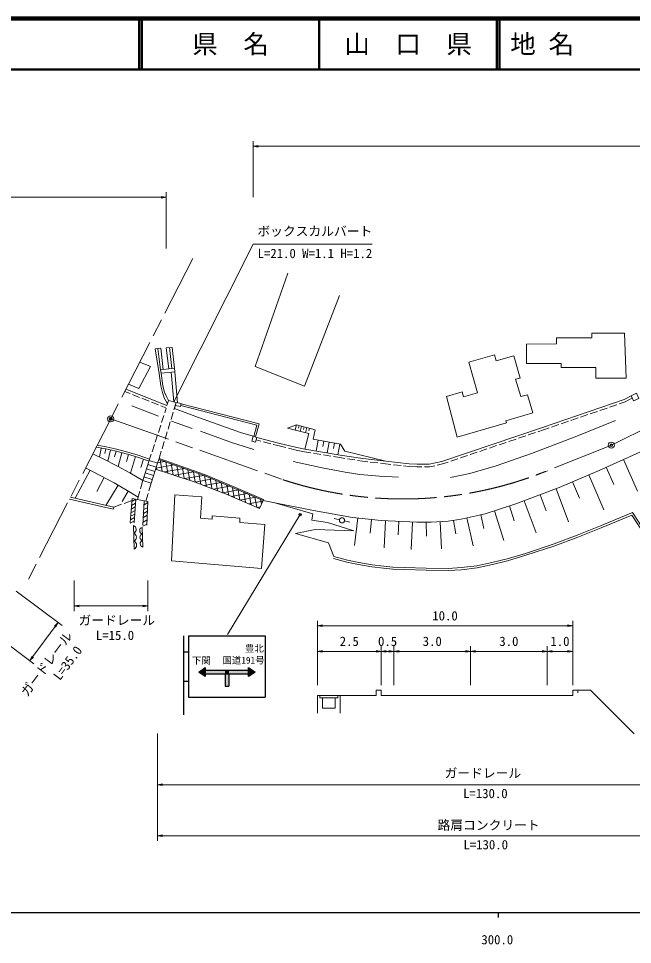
# Model space of a CAD drawing. Units: millimetres at full size, sheet at 1:1000, with parts at other scales. Extents: x 40000 to 680000, y 20000 to 380000.
# Drawn here: x 274104 to 394313, y 198715 to 380000 of the extents above; entities that cross this region are included whole.
import ezdxf
from ezdxf.enums import TextEntityAlignment as Align

# ---------------------------------------------------------------- set-up
doc = ezdxf.new("R2010")
doc.units = ezdxf.units.MM
doc.header["$LTSCALE"] = 1000
doc.header["$PDMODE"] = 32
doc.header["$PDSIZE"] = 500
doc.linetypes.add('CHAIN', pattern=[18.5, 12, -1.5, 3.5, -1.5])
for name, color, linetype, lineweight in [('M-BGD', 7, 'Continuous', 13), ('M-BMK', 2, 'CHAIN', 13), ('M-BMK-SRVR', 3, 'Continuous', 13), ('M-STR-HTXT', 7, 'Continuous', 13), ('M-STR-STRC', 7, 'Continuous', 13), ('M-TTL', 2, 'Continuous', 140), ('M-TTL-BAND', 7, 'Continuous', 25), ('M-TTL-LINE', 7, 'Continuous', 50)]:
    doc.layers.add(name, color=color, linetype=linetype, lineweight=lineweight)
doc.layers.add('M-OTRS', color=6, linetype='Continuous')
doc.layers.add('M-TTL-TXT', color=7, linetype='Continuous')
doc.styles.add('ＭＳ ゴシック', font='')
doc.styles.get('ＭＳ ゴシック').set_extended_font_data('MS Gothic')

# ---------------------------------------------------------------- blocks, each defined once
blk = doc.blocks.new('open_arrow')
at = {"color": 0, "linetype": 'Continuous', "lineweight": -2}
blk.add_lwpolyline([(7.5, 1.25), (0, 0), (7.5, -1.25)], dxfattribs=at)

msp = doc.modelspace()

# ---------------------------------------------------------------- hatches: boundary and pattern name
at = {"layer": 'M-BGD'}
h = msp.add_hatch(dxfattribs=at)
h.set_pattern_fill('USER', color=256, style=0, pattern_type=2)
h.set_pattern_definition([(10, (308701, 289257), (-173.65, 984.81), []), (100, (308701, 289257), (-984.81, -173.65), [])])
h.paths.add_polyline_path([(308701, 289257), (314941, 286780), (321297, 284093), (321989, 285638), (316031, 288185), (310475, 290519), (301560, 293659), (301311, 292942), (301058, 292159), (300939, 291790), (304145, 290752)])
at = {"layer": 'M-STR-STRC'}
for points in [[(309412, 252048), (310662, 252923), (310662, 252423), (310662, 251673), (310662, 251173)], [(310662, 252923), (310662, 252423), (310662, 251673), (310662, 251173), (309412, 252048)], [(309412, 252048), (310662, 252923), (310662, 252423), (310662, 251673), (310662, 251173)], [(309412, 252048), (309948, 252423), (310662, 252423), (310662, 251673), (310662, 251173)], [(310662, 252423), (319162, 252423), (319162, 251673), (315287, 251673), (314537, 251673), (310662, 251673)], [(310662, 252423), (314537, 252423), (314537, 251673), (310662, 251673)], [(310662, 252423), (319162, 252423), (319162, 251673), (315287, 251673), (314537, 251673), (310662, 251673)], [(314537, 252423), (315287, 252423), (315287, 251673), (314537, 251673)], [(315287, 252423), (319162, 252423), (319162, 251673), (315287, 251673)], [(319162, 252423), (319162, 252923), (320412, 252048), (319162, 251173), (319162, 251673)], [(319162, 252423), (319162, 252923), (320412, 252048), (319162, 251173), (319162, 251673)], [(319162, 252423), (319162, 252923), (320412, 252048), (319162, 251173), (319162, 251673)], [(314537, 251673), (315287, 251673), (315287, 249298), (314537, 249298)], [(314537, 251673), (315287, 251673), (315287, 249298), (314537, 249298)], [(314537, 251673), (315287, 251673), (315287, 249298), (314537, 249298)]]:
    msp.add_hatch(color=256, dxfattribs=at).paths.add_polyline_path(points)

# ---------------------------------------------------------------- linework, layer by layer
at = {"layer": 'M-BGD'}
for p, q in [((60500, 345000), (303000, 345000)), ((303000, 335000), (303000, 346000)), ((303682, 315583), (304152, 311492)), ((304505, 304959), (303993, 310773)), ((304704, 310850), (305245, 304780)), ((295127, 307430), (303162, 304228)), ((296305, 304198), (301492, 302126)), ((303044, 303742), (302731, 302785)), ((302576, 302310), (302110, 300884)), ((304047, 301175), (308082, 299742)), ((301955, 300409), (301489, 298983)), ((328563, 300454), (328296, 299461)), ((329059, 300321), (328926, 299824)), ((329528, 300195), (329253, 299173)), ((330039, 300058), (329902, 299547)), ((330550, 299921), (330276, 298900)), ((331061, 299784), (330924, 299273)), ((301334, 298508), (300868, 297082)), ((332785, 297463), (332375, 295314)), ((290298, 295914), (289943, 294123)), ((291194, 295737), (291016, 294841)), ((292085, 295541), (291594, 293310)), ((300713, 296607), (300247, 295181)), ((333859, 297258), (333654, 296183)), ((334934, 297053), (334534, 294953)), ((335984, 296853), (335784, 295803)), ((337034, 296653), (336643, 294601)), ((293198, 295285), (292907, 294180)), ((294302, 294993), (293594, 292305)), ((295644, 294632), (295249, 293300)), ((296977, 294237), (296009, 290976)), ((298596, 293717), (298065, 292102)), ((299779, 293749), (299691, 293465)), ((300091, 294706), (299779, 293749)), ((301625, 293847), (301311, 292942)), ((301058, 292159), (299438, 292683)), ((389146, 292145), (390671, 288750)), ((392541, 293670), (395324, 287475)), ((288109, 291563), (285221, 286063)), ((290859, 290119), (289415, 287369)), ((300277, 289740), (298657, 290264)), ((300524, 290506), (298904, 291029)), ((300777, 291287), (299156, 291810)), ((385738, 290648), (388693, 283816)), ((293586, 288634), (291226, 284667)), ((298431, 289563), (297974, 287932)), ((300051, 289040), (299622, 287506)), ((382564, 289275), (383937, 286101)), ((295569, 287454), (294389, 285471)), ((297840, 287451), (297383, 285819)), ((299487, 287025), (299058, 285491)), ((376241, 286754), (377419, 283618)), ((379377, 287932), (381809, 281456)), ((284275, 286282), (292738, 284316)), ((292738, 284316), (294294, 284897)), ((294762, 285072), (296318, 285652)), ((296241, 284691), (297013, 285118)), ((296303, 285464), (297061, 285883)), ((297061, 285883), (296768, 281240)), ((298731, 285555), (298466, 280788)), ((298690, 284810), (299438, 285223)), ((373105, 285577), (375460, 279305)), ((292738, 284316), (292647, 283926)), ((296070, 282546), (296879, 282993)), ((296125, 283230), (296921, 283670)), ((296182, 283950), (296966, 284384)), ((298595, 283103), (299351, 283521)), ((298638, 283882), (299391, 284298)), ((364611, 282868), (365228, 280140)), ((367297, 283643), (369145, 277806)), ((370216, 284567), (371140, 281649)), ((295962, 281184), (296794, 281643)), ((296013, 281824), (296834, 282277)), ((298460, 280605), (299224, 281027)), ((298501, 281415), (299265, 281837)), ((298551, 282322), (299311, 282742)), ((335877, 282142), (336955, 281875)), ((337925, 281634), (339003, 281367)), ((340507, 282221), (339917, 276800)), ((343217, 281926), (342923, 279216)), ((345932, 281680), (345667, 276390)), ((348577, 281548), (348445, 278903)), ((351222, 281416), (350952, 276012)), ((353926, 281388), (353951, 278683)), ((356629, 281482), (356893, 276168)), ((359272, 281742), (359725, 279121)), ((361883, 282251), (363117, 276794)), ((296745, 276096), (296621, 280770)), ((298303, 280380), (298443, 276532)), ((273641, 267881), (282676, 261141)), ((276315, 254286), (281875, 261738)), ((268081, 260428), (277116, 253688)), ((344111, 247481), (344111, 248481)), ((344111, 248481), (345111, 248481)), ((345111, 248481), (345111, 247481)), ((333111, 247481), (336611, 247481)), ((336111, 246981), (333611, 246981)), ((337111, 247481), (344111, 247481)), ((345111, 247481), (347611, 247481)), ((347611, 247481), (362611, 247481)), ((362611, 247481), (377611, 247481))]:
    msp.add_line(p, q, dxfattribs=at)
for points in [[(326810, 330129), (320462, 311859), (330105, 308027), (336921, 325771)], [(393054, 309585), (392764, 318384), (386324, 318384), (386324, 317491), (379408, 317491), (379408, 316338), (373534, 316253)], [(301929, 311252), (301399, 315386), (301939, 315438), (302450, 311308)], [(303541, 311426), (303029, 315542), (304182, 315614), (304630, 311543)], [(373534, 316253), (373534, 312467), (380373, 312467), (380373, 311704), (387166, 311704), (387166, 309585), (393054, 309585)], [(301399, 315386), (300838, 315324), (301633, 310499)], [(295640, 308432), (297659, 307561), (299949, 311845), (297838, 312715)], [(303256, 304544), (302650, 305743), (302276, 306761), (301975, 308100), (301633, 310499)], [(302004, 310559), (302339, 308100), (302692, 306844), (303045, 305982), (303465, 305246)], [(303162, 304228), (303465, 305246), (304979, 304828), (304619, 303649), (309333, 301872), (317535, 298975), (320060, 298205)], [(305947, 304560), (321228, 300619), (320483, 298084)], [(320787, 297997), (325030, 296858), (328590, 296001), (330190, 295679), (337091, 294526), (341515, 293840), (346033, 293311), (350597, 292797), (352124, 292734), (354508, 292719), (357000, 293280), (376723, 299955), (392661, 305383), (394066, 306149)], [(421142, 304146), (413851, 303679), (399059, 296598), (387773, 291528), (379991, 288163), (371497, 284973), (365445, 283057), (360794, 282005), (358224, 281561), (354929, 281398), (352108, 281371), (345098, 281722), (339513, 282329), (331872, 283661), (324277, 285173)], [(358697, 290161), (362436, 290940), (367624, 292420), (374556, 294811), (383389, 298247), (391007, 301331)], [(309749, 299197), (316027, 296953), (320171, 295614)], [(330190, 295679), (330930, 298725), (326786, 299831), (328562, 300454), (332161, 299488), (331802, 297650), (337115, 296637), (338003, 295282), (346033, 293311)], [(299779, 293749), (297517, 294493), (295523, 295085), (293041, 295740), (291296, 296124), (289507, 296478)], [(298431, 289563), (295889, 291045), (293505, 292354), (290655, 293779), (288625, 294760)], [(301625, 293847), (310547, 290706), (316109, 288369), (322068, 285822)], [(287223, 292028), (292833, 289082), (295720, 287369), (297513, 286284)], [(327851, 293277), (333584, 292015), (338055, 291158), (340922, 290753), (344770, 290379), (348509, 290224)], [(322068, 285822), (321989, 285638), (321297, 284093), (314941, 286780), (308701, 289257), (304145, 290752), (300939, 291790)], [(295974, 281333), (296347, 286022), (299448, 285415), (299214, 280835)], [(321989, 285638), (324277, 285173), (331739, 283023), (331531, 281756), (334626, 281309), (339778, 279720), (332196, 279990), (328312, 279201), (334824, 277332), (335854, 274696)], [(335854, 274696), (338508, 273969), (340720, 273502), (343322, 273066), (345612, 272801), (347419, 272614), (349693, 272552), (353946, 272380), (358215, 272349), (360832, 272489), (363839, 272863), (366799, 273471), (369759, 274234), (373342, 275293), (378966, 277132), (383483, 278861), (388032, 280684), (394321, 283259), (397011, 279198)], [(377611, 247481), (382611, 247481), (382611, 248481), (383611, 248481), (383611, 247981)], [(383611, 248481), (386111, 248481), (394611, 239981)], [(332611, 243981), (332611, 247481), (333111, 247481), (333111, 246981), (333611, 246981), (333611, 244981), (336111, 244981), (336111, 246981), (336611, 246981), (336611, 247481), (337111, 247481), (337111, 243981)]]:
    msp.add_lwpolyline(points, dxfattribs=at)
for points in [[(357875, 305977), (359976, 298055), (369653, 300815), (369501, 301259), (374770, 302804), (373726, 306294), (372469, 305982), (371425, 309389), (372308, 309597), (371063, 313975), (367635, 313006), (367296, 314183), (362304, 312694), (363966, 306747), (361245, 305965), (360968, 306893)], [(301929, 311252), (304630, 311543), (304704, 310850), (302004, 310559)], [(394066, 306149), (395091, 306626), (395563, 305613), (394539, 305136)], [(304979, 304828), (305963, 304650), (305848, 304013), (304789, 304205)], [(320060, 298205), (320787, 297997), (320523, 297073), (319796, 297280)], [(301311, 292942), (300051, 289040), (298431, 289563), (299691, 293465)], [(304064, 273839), (321699, 272307), (322330, 280921), (317422, 281357), (317422, 282167), (312048, 282619), (312017, 281980), (309758, 282167), (309991, 286342), (304710, 286763)]]:
    msp.add_lwpolyline(points, close=True, dxfattribs=at)
at = {"layer": 'M-BGD', "lineweight": 25}
msp.add_circle((329241, 282866), 200, dxfattribs=at)
at = {"layer": 'M-BGD'}
msp.add_circle((337440, 281755), 500, dxfattribs=at)
for centre, radius, start, end in [((296284, 279981), 857, 296.15278, 66.90227), ((296326, 278423), 857, 296.15278, 66.90227), ((298488, 279745), 662, 106.24066, 257.93289), ((296367, 276866), 857, 296.15278, 66.90227), ((298535, 278462), 662, 106.24066, 257.93289), ((298582, 277180), 662, 106.24066, 257.93289)]:
    msp.add_arc(centre, radius, start, end, dxfattribs=at)
at = {"layer": 'M-BMK'}
for p, q in [((308253, 333013), (292148, 301626)), ((390183, 296471), (405203, 303904)), ((292148, 301626), (276043, 270238)), ((292148, 301626), (325873, 289713)), ((390183, 296471), (377342, 291346))]:
    msp.add_line(p, q, dxfattribs=at)
msp.add_arc((349374, 360936), 75000, 251.73845, 291.8947, dxfattribs=at)
at = {"layer": 'M-BMK-SRVR'}
for centre in [(292148, 301626), (390183, 296471)]:
    msp.add_circle(centre, 600, dxfattribs=at)
for p in [(292148, 301626), (390183, 296471)]:
    msp.add_point(p, dxfattribs=at)
at = {"layer": 'M-OTRS'}
msp.add_point((292148, 301626), dxfattribs=at)
at = {"layer": 'M-STR-HTXT'}
for p, q in [((320060, 345000), (320060, 356000)), ((320060, 355000), (576307, 355000)), ((320045, 335829), (304505, 304959)), ((343367, 335829), (320045, 335829)), ((285000, 270000), (285000, 264000)), ((299438, 270000), (299438, 264000)), ((285000, 265000), (299438, 265000)), ((332611, 249481), (332611, 262105)), ((332611, 261105), (382611, 261105)), ((382611, 249481), (382611, 262105)), ((332611, 256105), (345111, 256105)), ((345111, 249481), (345111, 257105)), ((345111, 256105), (347611, 256105)), ((347611, 249481), (347611, 257105)), ((347611, 256105), (362611, 256105)), ((362611, 249481), (362611, 257105)), ((362611, 256105), (377611, 256105)), ((377611, 249481), (377611, 257105)), ((377611, 256105), (382611, 256105)), ((301311, 240000), (301311, 219000)), ((301311, 230000), (429671, 230000)), ((301311, 220000), (429671, 220000))]:
    msp.add_line(p, q, dxfattribs=at)
at = {"layer": 'M-STR-STRC'}
for p, q in [((294941, 306966), (295940, 306568)), ((296405, 306383), (297798, 305827)), ((298262, 305642), (299656, 305087)), ((300120, 304902), (301514, 304347)), ((304979, 304828), (304544, 303402)), ((391736, 304540), (392863, 304923)), ((392863, 304923), (394305, 305709)), ((301978, 304162), (302977, 303764)), ((304398, 302924), (303959, 301490)), ((386056, 302605), (387476, 303089)), ((387950, 303250), (389370, 303734)), ((389843, 303895), (391263, 304379)), ((303813, 301012), (303375, 299577)), ((380377, 300671), (381797, 301155)), ((382270, 301316), (383690, 301800)), ((384163, 301961), (385583, 302444)), ((375771, 299105), (376884, 299482)), ((376884, 299482), (378010, 299865)), ((378484, 300026), (379903, 300510)), ((303229, 299099), (302791, 297664)), ((320657, 297514), (321575, 297268)), ((370088, 297182), (371509, 297662)), ((371983, 297823), (373403, 298304)), ((373877, 298464), (375298, 298945)), ((302645, 297186), (302207, 295751)), ((322058, 297138), (323507, 296749)), ((323989, 296619), (324907, 296373)), ((324907, 296373), (326452, 296001)), ((326938, 295884), (328482, 295512)), ((328482, 295512), (330099, 295187)), ((364405, 295258), (365826, 295739)), ((366299, 295899), (367720, 296380)), ((368194, 296540), (369614, 297021)), ((302061, 295273), (301625, 293847)), ((330099, 295187), (331336, 294980)), ((331829, 294898), (333309, 294651)), ((333802, 294568), (335281, 294321)), ((335774, 294239), (337011, 294032)), ((337011, 294032), (337994, 293880)), ((338488, 293803), (339971, 293574)), ((358722, 293334), (360142, 293815)), ((360616, 293976), (362037, 294456)), ((362510, 294617), (363931, 295098)), ((340465, 293497), (341448, 293345)), ((341448, 293345), (342470, 293225)), ((342967, 293167), (344457, 292992)), ((344953, 292934), (345976, 292814)), ((345976, 292814), (347025, 292696)), ((347522, 292640), (349013, 292472)), ((349510, 292416), (350559, 292298)), ((350559, 292298), (352112, 292234)), ((352112, 292234), (353087, 292228)), ((353587, 292225), (354562, 292218)), ((354562, 292218), (355605, 292453)), ((356093, 292563), (357136, 292798)), ((357136, 292798), (358248, 293174)), ((284087, 285915), (292647, 283926)), ((329241, 282866), (315026, 259375))]:
    msp.add_line(p, q, dxfattribs=at)
at = {"layer": 'M-STR-STRC', "lineweight": 25}
for p, q in [((306412, 259164), (306412, 243664)), ((307412, 259164), (307412, 247164)), ((307412, 259164), (322412, 259164)), ((322412, 259164), (322412, 247164)), ((306412, 256039), (307412, 256039)), ((309412, 252048), (310662, 252923)), ((310662, 251173), (309412, 252048)), ((310662, 252923), (310662, 251173)), ((310662, 252423), (319162, 252423)), ((319162, 251173), (319162, 252923)), ((319162, 252923), (320412, 252048)), ((320412, 252048), (319162, 251173)), ((306412, 250289), (307412, 250289)), ((310662, 251673), (319162, 251673)), ((314537, 251673), (314537, 249298)), ((315287, 251673), (315287, 249298)), ((314537, 249298), (315287, 249298)), ((307412, 247164), (322412, 247164))]:
    msp.add_line(p, q, dxfattribs=at)
at = {"layer": 'M-STR-STRC'}
for points in [[(305884, 304215), (320790, 300370), (320147, 298183)], [(299654, 293369), (297397, 294112), (295415, 294700), (292947, 295351), (291214, 295732), (289317, 296108)], [(301559, 293659), (310475, 290519), (316031, 288185), (321989, 285638)], [(335749, 274310), (338414, 273580), (340646, 273109), (343266, 272670), (345568, 272403), (347393, 272214), (349680, 272152), (353937, 271980), (358224, 271949), (360868, 272091), (363904, 272468), (366889, 273081), (369865, 273849), (373461, 274911), (379099, 276755), (383629, 278488), (388183, 280313), (394169, 282765), (396677, 278978)]]:
    msp.add_lwpolyline(points, dxfattribs=at)
at = {"layer": 'M-TTL'}
msp.add_line((680000, 380000), (40000, 380000), dxfattribs=at)
at = {"layer": 'M-TTL-BAND'}
for p, q in [((40000, 205000), (579000, 205000)), ((368000, 205000), (368000, 204000))]:
    msp.add_line(p, q, dxfattribs=at)
at = {"layer": 'M-TTL-LINE'}
for p, q in [((297750, 380000), (297750, 370000)), ((298250, 380000), (298250, 370000)), ((333000, 380000), (333000, 370000)), ((367750, 380000), (367750, 370000)), ((368250, 380000), (368250, 370000)), ((40000, 370000), (680000, 370000))]:
    msp.add_line(p, q, dxfattribs=at)

# ---------------------------------------------------------------- block references
at = {"layer": 'M-BGD', "xscale": 133, "yscale": 133}
for p, rotation in [((303000, 345000), 180), ((281875, 261738), 233.3), ((276315, 254286), 53.3)]:
    msp.add_blockref('open_arrow', p, dxfattribs=dict(at, rotation=rotation))
at = {"layer": 'M-STR-HTXT', "xscale": 133, "yscale": 133}
for p in [(320060, 355000), (285000, 265000), (332611, 261105), (332611, 256105), (345111, 256105), (347611, 256105), (362611, 256105), (377611, 256105), (301311, 230000), (301311, 220000)]:
    msp.add_blockref('open_arrow', p, dxfattribs=at)
at = {"layer": 'M-STR-HTXT', "xscale": 133, "yscale": 133, "rotation": 180}
for p in [(299438, 265000), (382611, 261105), (345111, 256105), (347611, 256105), (362611, 256105), (377611, 256105), (382611, 256105)]:
    msp.add_blockref('open_arrow', p, dxfattribs=at)

# ---------------------------------------------------------------- texts
at = {"layer": 'M-BGD', "style": 'ＭＳ ゴシック'}
msp.add_text('ガードレール', height=1833, rotation=53.276, dxfattribs=at).set_placement((279579, 253642), align=Align.MIDDLE_CENTER)
msp.add_text('L=35.0', height=1833, rotation=53.276, dxfattribs=at).set_placement((284894, 252949), align=Align.BOTTOM_CENTER)
at = {"layer": 'M-STR-HTXT', "style": 'ＭＳ ゴシック'}
for s, p in [('ボックスカルバート', (320867, 336896)), ('L=21.0 W=1.1 H=1.2', (320914, 332547))]:
    msp.add_text(s, height=1833, dxfattribs=at).set_placement(p, align=Align.BOTTOM_LEFT)
for s, p in [('ガードレール', (293345, 262195)), ('ガードレール', (365021, 232266)), ('路肩コンクリート', (366152, 222079))]:
    msp.add_text(s, height=1833, dxfattribs=at).set_placement(p, align=Align.MIDDLE_CENTER)
for s, p in [('10.0', (357611, 261605)), ('L=15.0', (292994, 257778)), ('2.5', (338861, 256605)), ('0.5', (346361, 256605)), ('3.0', (355111, 256605)), ('3.0', (370111, 256605)), ('1.0', (380111, 256605)), ('L=130.0', (365510, 226818)), ('L=130.0', (365580, 216793))]:
    msp.add_text(s, height=1833, dxfattribs=at).set_placement(p, align=Align.BOTTOM_CENTER)
at = {"layer": 'M-STR-STRC', "style": 'ＭＳ ゴシック'}
for s, p in [('豊北', (320287, 256664)), ('下関', (309912, 254315)), ('国道191号', (318149, 254350))]:
    msp.add_text(s, height=1320, dxfattribs=at).set_placement(p, align=Align.MIDDLE_CENTER)
at = {"layer": 'M-TTL-BAND', "style": 'ＭＳ ゴシック'}
msp.add_text('300.0', height=1833, dxfattribs=at).set_placement((367844, 198195), align=Align.BOTTOM_CENTER)
at = {"layer": 'M-TTL-TXT', "style": 'ＭＳ ゴシック'}
for s, p in [('県\u3000名', (315625, 375000)), ('山\u3000口\u3000県', (350375, 375000))]:
    msp.add_text(s, height=3666, dxfattribs=at).set_placement(p, align=Align.MIDDLE_CENTER)
msp.add_text('地 名', height=3666, dxfattribs=at).set_placement((370380, 375000), align=Align.MIDDLE_LEFT)

doc.saveas('drawing.dxf')
